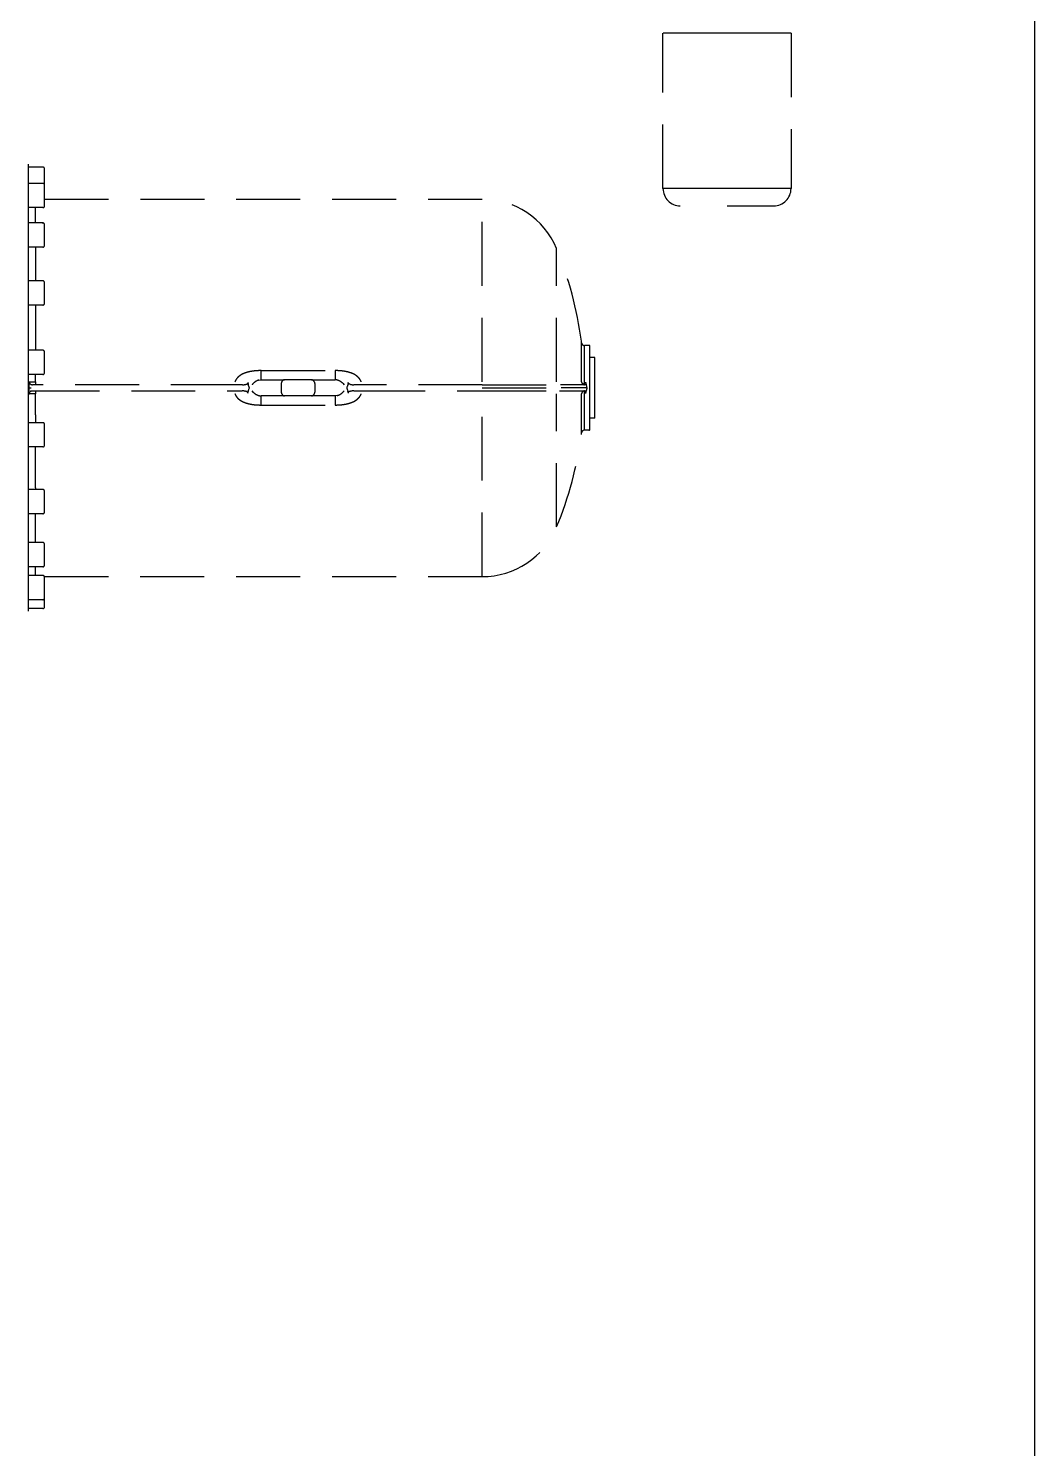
# Model space of a CAD drawing. Header units: inches. Extents: x 402 to 1066, y -128 to 290.
# Drawn here: x 762.6 to 802, y 184 to 239.5 of the extents above; entities that cross this region are included whole.
import ezdxf

# ---------------------------------------------------------------- set-up
doc = ezdxf.new("R2010")
doc.units = ezdxf.units.IN
doc.header["$MEASUREMENT"] = 0
doc.linetypes.add('HIDDEN', pattern=[0.375, 0.25, -0.125])
doc.layers.get('0').update_dxf_attribs({"color": 10})

msp = doc.modelspace()

# ---------------------------------------------------------------- linework, layer by layer
at = {"color": 1, "ltscale": 5}
msp.add_line((801.9729, 243.65454), (801.9729, 123.65454), dxfattribs=at)
at = {"color": 1, "linetype": 'HIDDEN', "ltscale": 10}
for p, q in [((787.44233, 233.24204), (787.44233, 239.31704)), ((789.94546, 239.31704), (787.44233, 239.31704)), ((792.44858, 239.31704), (789.94546, 239.31704)), ((792.44858, 239.31704), (792.44858, 233.24204)), ((762.62901, 234.07872), (762.62901, 234.18828)), ((762.62901, 233.44087), (762.62901, 234.07872)), ((763.1956, 234.07872), (762.62901, 234.07872)), ((763.25856, 233.6702), (763.25856, 234.01576)), ((762.62901, 232.49654), (762.62901, 233.44087)), ((763.1956, 233.44087), (762.62901, 233.44087)), ((763.25856, 233.37791), (763.25856, 233.6702)), ((763.25856, 232.55949), (763.25856, 233.37791)), ((789.94546, 233.24204), (787.44233, 233.24204)), ((792.44858, 233.24204), (789.94546, 233.24204)), ((763.25856, 232.8308), (780.37618, 232.8308)), ((780.37618, 225.68558), (780.37618, 232.8308)), ((789.94546, 232.56704), (791.77358, 232.56704)), ((762.62901, 231.89654), (762.62901, 232.49654)), ((763.1956, 232.49654), (762.62901, 232.49654)), ((762.90443, 231.89654), (762.90443, 232.49654)), ((762.62901, 231.65892), (762.62901, 231.89654)), ((763.1956, 231.89654), (762.62901, 231.89654)), ((762.62901, 231.57109), (762.62901, 231.65892)), ((762.62901, 230.95221), (762.62901, 231.57109)), ((763.1956, 231.88045), (763.1956, 231.89654)), ((763.25856, 231.64926), (763.25856, 231.83358)), ((763.25856, 231.56448), (763.25856, 231.64926)), ((763.25856, 231.01516), (763.25856, 231.56448)), ((762.62901, 229.632), (762.62901, 230.95221)), ((763.1956, 230.95221), (762.62901, 230.95221)), ((762.90443, 230.95221), (762.90443, 230.16908)), ((783.28271, 225.68735), (783.28271, 230.89155)), ((762.90443, 230.16908), (762.90443, 230.14943)), ((762.90443, 230.14943), (762.90443, 230.13969)), ((762.90443, 230.13969), (762.90443, 229.80867)), ((762.90443, 229.80867), (762.90443, 229.632)), ((763.1956, 229.632), (762.62901, 229.632)), ((762.62901, 229.54661), (762.62901, 229.632)), ((762.62901, 229.47461), (762.62901, 229.54661)), ((762.62901, 228.68767), (762.62901, 229.47461)), ((763.25856, 229.49504), (763.25856, 229.56904)), ((763.25856, 229.49072), (763.25856, 229.49504)), ((763.25856, 228.75062), (763.25856, 229.49072)), ((763.1956, 228.68767), (762.62901, 228.68767)), ((762.62901, 227.762), (762.62901, 228.68767)), ((762.90443, 228.68767), (762.90443, 228.67605)), ((762.90443, 228.67605), (762.90443, 228.22171)), ((762.90443, 228.22171), (762.90443, 226.92039)), ((762.62901, 226.97506), (762.62901, 227.762)), ((784.25902, 227.18641), (784.25902, 227.2092)), ((784.25902, 227.16363), (784.25902, 227.18641)), ((784.25902, 226.77495), (784.25902, 227.16363)), ((784.26531, 227.18415), (784.26816, 227.17737)), ((784.26816, 227.17737), (784.27112, 227.17138)), ((784.27868, 227.15897), (784.28342, 227.1526)), ((784.28342, 227.1526), (784.28797, 227.14718)), ((784.29894, 227.13627), (784.3053, 227.13102)), ((784.3053, 227.13102), (784.31114, 227.12676)), ((784.32397, 227.11902), (784.33699, 227.11316)), ((784.33699, 227.11316), (784.35059, 227.10892)), ((784.36335, 227.10658), (784.36973, 227.10599)), ((784.36973, 227.10599), (784.37615, 227.1058)), ((784.54534, 227.1058), (784.37615, 227.1058)), ((784.37615, 227.08435), (784.37615, 227.1058)), ((784.37615, 227.0629), (784.37615, 227.08435)), ((784.37615, 226.69712), (784.37615, 227.0629)), ((784.58469, 226.63363), (784.58469, 227.09904)), ((762.62901, 226.92039), (762.62901, 226.97506)), ((762.62901, 225.97606), (762.62901, 226.92039)), ((763.1956, 226.92039), (762.62901, 226.92039)), ((763.25856, 226.68293), (763.25856, 226.85743)), ((763.25856, 226.03901), (763.25856, 226.68293)), ((784.25902, 226.45488), (784.25902, 226.77495)), ((784.37615, 226.3959), (784.37615, 226.69712)), ((784.58469, 224.2728), (784.58469, 226.63363)), ((784.78143, 226.63363), (784.58469, 226.63363)), ((784.78143, 225.45321), (784.78143, 226.63363)), ((762.62901, 224.08876), (762.62901, 225.97606)), ((763.1956, 225.97606), (762.62901, 225.97606)), ((762.90443, 225.68558), (762.90443, 225.97606)), ((771.7303, 226.1256), (774.61776, 226.1256)), ((771.7303, 226.04941), (771.7303, 226.1256)), ((771.7303, 225.9781), (771.7303, 226.04941)), ((771.7303, 225.87433), (771.7303, 225.9781)), ((774.61776, 226.1256), (774.61776, 225.9781)), ((774.61776, 225.9781), (774.61776, 225.92292)), ((774.61776, 225.92292), (774.61776, 225.87433)), ((784.25902, 226.07493), (784.25902, 226.45488)), ((784.25902, 225.68735), (784.25902, 226.07493)), ((784.37615, 226.03831), (784.37615, 226.3959)), ((784.37615, 225.67356), (784.37615, 226.03831)), ((762.6453, 225.50864), (762.64048, 225.45321)), ((762.64048, 225.45321), (762.7315, 225.45321)), ((762.65157, 225.5704), (762.6453, 225.50864)), ((762.66518, 225.67344), (762.66596, 225.68746)), ((762.6666, 225.65967), (762.66518, 225.67344)), ((762.67857, 225.628), (762.67358, 225.63754)), ((762.68458, 225.61896), (762.67857, 225.628)), ((762.70898, 225.59501), (762.69923, 225.60289)), ((762.72193, 225.5869), (762.70898, 225.59501)), ((762.75821, 225.57406), (762.74785, 225.5765)), ((762.75103, 225.68622), (762.79235, 225.6859)), ((762.76808, 225.57248), (762.75821, 225.57406)), ((762.90443, 225.57125), (762.78867, 225.57125)), ((762.87044, 225.68561), (762.90443, 225.68558)), ((762.90443, 225.68558), (762.90443, 225.63891)), ((762.90443, 225.63891), (762.90443, 225.62139)), ((762.90443, 225.62139), (762.90443, 225.60572)), ((762.90443, 225.60572), (762.90443, 225.58211)), ((762.90443, 225.58211), (762.90443, 225.57668)), ((762.90443, 225.57668), (762.90443, 225.57125)), ((770.70473, 225.57125), (762.90443, 225.57125)), ((771.00022, 225.57125), (770.70473, 225.57125)), ((771.07932, 225.57555), (771.06344, 225.57386)), ((771.09479, 225.57775), (771.07932, 225.57555)), ((771.1403, 225.58829), (771.12563, 225.58409)), ((771.15563, 225.59376), (771.1403, 225.58829)), ((771.19128, 225.61338), (771.18356, 225.60793)), ((771.19752, 225.61857), (771.19128, 225.61338)), ((771.21221, 225.63641), (771.20774, 225.62966)), ((771.21527, 225.64257), (771.21221, 225.63641)), ((771.21758, 225.63124), (771.21756, 225.63371)), ((771.21764, 225.62807), (771.21758, 225.63124)), ((771.21828, 225.61707), (771.21789, 225.62243)), ((771.21791, 225.64498), (771.21833, 225.6505)), ((771.21889, 225.61119), (771.21828, 225.61707)), ((771.21833, 225.6505), (771.21894, 225.65622)), ((771.22376, 225.58614), (771.22302, 225.58899)), ((771.22449, 225.58352), (771.22376, 225.58614)), ((771.2271, 225.5752), (771.22614, 225.57811)), ((771.22796, 225.57275), (771.2271, 225.5752)), ((771.24099, 225.53929), (771.22996, 225.56745)), ((771.252, 225.5105), (771.24099, 225.53929)), ((771.252, 225.39594), (771.26285, 225.42499)), ((771.26285, 225.42499), (771.27315, 225.45321)), ((771.64528, 225.75742), (771.7303, 225.76799)), ((771.7303, 225.83337), (771.7303, 225.87433)), ((771.7303, 225.80126), (771.7303, 225.83337)), ((771.7303, 225.76799), (771.7303, 225.80126)), ((771.7303, 225.76799), (772.6454, 225.76799)), ((772.50629, 225.57125), (772.50629, 225.33517)), ((772.83894, 225.76799), (772.6454, 225.76799)), ((773.50912, 225.76799), (772.83894, 225.76799)), ((773.70266, 225.76799), (773.50912, 225.76799)), ((773.70266, 225.76799), (774.61776, 225.76799)), ((773.84177, 225.33517), (773.84177, 225.57125)), ((774.61776, 225.87433), (774.61776, 225.80126)), ((774.61776, 225.80126), (774.61776, 225.78463)), ((774.61776, 225.78463), (774.61776, 225.76799)), ((774.91977, 225.63128), (774.96983, 225.57125)), ((775.08521, 225.48145), (775.07491, 225.45321)), ((775.09606, 225.5105), (775.08521, 225.48145)), ((775.09606, 225.39594), (775.10707, 225.36714)), ((775.10707, 225.36714), (775.1181, 225.33898)), ((775.12195, 225.5751), (775.12077, 225.57265)), ((775.12326, 225.57792), (775.12195, 225.5751)), ((775.12662, 225.58589), (775.12557, 225.58327)), ((775.12769, 225.5887), (775.12662, 225.58589)), ((775.1353, 225.61698), (775.13417, 225.61102)), ((775.13613, 225.62246), (775.1353, 225.61698)), ((775.13703, 225.63122), (775.13678, 225.62823)), ((775.1372, 225.63402), (775.13703, 225.63122)), ((775.1472, 225.63081), (775.14024, 225.6431)), ((775.15758, 225.61927), (775.1472, 225.63081)), ((775.19641, 225.59539), (775.17146, 225.60854)), ((775.22926, 225.58439), (775.19641, 225.59539)), ((775.2759, 225.57562), (775.2601, 225.57791)), ((775.29149, 225.57392), (775.2759, 225.57562)), ((775.64333, 225.57125), (775.35481, 225.57125)), ((780.37618, 225.57125), (775.64333, 225.57125)), ((780.37618, 225.57125), (783.43517, 225.57125)), ((780.37618, 225.45321), (783.46437, 225.45321)), ((784.37615, 225.57125), (783.43517, 225.57125)), ((784.4273, 225.45321), (783.46437, 225.45321)), ((784.37615, 225.6014), (784.37615, 225.67356)), ((784.37615, 225.58534), (784.37615, 225.6014)), ((784.37615, 225.57936), (784.37615, 225.58534)), ((784.37615, 225.57125), (784.37615, 225.57936)), ((784.42554, 225.57125), (784.37615, 225.57125)), ((784.417, 225.65244), (784.41907, 225.64318)), ((784.41907, 225.64318), (784.4213, 225.6325)), ((784.42437, 225.61623), (784.4256, 225.60876)), ((784.42686, 225.57198), (784.42554, 225.57125)), ((784.4256, 225.60876), (784.42662, 225.60183)), ((784.42766, 225.57375), (784.42686, 225.57198)), ((784.46962, 225.45321), (784.4273, 225.45321)), ((784.42795, 225.59013), (784.42828, 225.58517)), ((784.42828, 225.58517), (784.42838, 225.58091)), ((784.44029, 225.5635), (784.45485, 225.50837)), ((784.45485, 225.50837), (784.46962, 225.45321)), ((784.78143, 224.2728), (784.78143, 225.45321)), ((762.6516, 225.33575), (762.65846, 225.27673)), ((762.65846, 225.27673), (762.66596, 225.21898)), ((762.66518, 225.23288), (762.66565, 225.24021)), ((762.66565, 225.24021), (762.6666, 225.24678)), ((762.67404, 225.21915), (762.66596, 225.21898)), ((762.67361, 225.26895), (762.68449, 225.28733)), ((762.68449, 225.28733), (762.69924, 225.30354)), ((762.75103, 225.22021), (762.71414, 225.21981)), ((762.72194, 225.31951), (762.72848, 225.3228)), ((762.72848, 225.3228), (762.73462, 225.32545)), ((762.74787, 225.32993), (762.75274, 225.33118)), ((762.75274, 225.33118), (762.75789, 225.33231)), ((762.7681, 225.33394), (762.77856, 225.33489)), ((762.77856, 225.33489), (762.78867, 225.33517)), ((762.78867, 225.33517), (762.90443, 225.33517)), ((762.90443, 225.33517), (770.70473, 225.33517)), ((762.90443, 225.33517), (762.90443, 225.32432)), ((762.90443, 225.32432), (762.90443, 225.31393)), ((762.90443, 225.31393), (762.90443, 225.30071)), ((762.90443, 225.30071), (762.90443, 225.26753)), ((762.90443, 225.26753), (762.90443, 225.2449)), ((762.90443, 225.2449), (762.90443, 225.22085)), ((762.90443, 224.39177), (762.90443, 225.22085)), ((770.70473, 225.33517), (770.99325, 225.33517)), ((771.05657, 225.3325), (771.07216, 225.3308)), ((771.07216, 225.3308), (771.08795, 225.32852)), ((771.11879, 225.32205), (771.13337, 225.3178)), ((771.13337, 225.3178), (771.14874, 225.31224)), ((771.1766, 225.2979), (771.18353, 225.29298)), ((771.18353, 225.29298), (771.19048, 225.28716)), ((771.20047, 225.27614), (771.20439, 225.27022)), ((771.20439, 225.27022), (771.20781, 225.26334)), ((771.21086, 225.27241), (771.21103, 225.27522)), ((771.21103, 225.27522), (771.21128, 225.2782)), ((771.21193, 225.28397), (771.21276, 225.28945)), ((771.21276, 225.28945), (771.21389, 225.29541)), ((771.22037, 225.31774), (771.22143, 225.32054)), ((771.22143, 225.32054), (771.22249, 225.32316)), ((771.2248, 225.32851), (771.22611, 225.33134)), ((771.22611, 225.33134), (771.22729, 225.33379)), ((771.4283, 225.27516), (771.37823, 225.33517)), ((772.6454, 225.13844), (771.7303, 225.13844)), ((771.7303, 225.12181), (771.7303, 225.13844)), ((771.7303, 225.10518), (771.7303, 225.12181)), ((771.7303, 225.03211), (771.7303, 225.10518)), ((771.7303, 224.98351), (771.7303, 225.03211)), ((771.7303, 224.92834), (771.7303, 224.98351)), ((771.7303, 224.78083), (771.7303, 224.92834)), ((772.83894, 225.13844), (772.6454, 225.13844)), ((773.50912, 225.13844), (772.83894, 225.13844)), ((773.70266, 225.13844), (773.50912, 225.13844)), ((774.61776, 225.13844), (773.70266, 225.13844)), ((774.70278, 225.14901), (774.61776, 225.13844)), ((774.61776, 225.13844), (774.61776, 225.10518)), ((774.61776, 225.10518), (774.61776, 225.07306)), ((774.61776, 225.07306), (774.61776, 225.03211)), ((774.61776, 225.03211), (774.61776, 224.92834)), ((774.61776, 224.92834), (774.61776, 224.85702)), ((774.61776, 224.85702), (774.61776, 224.78083)), ((775.1201, 225.33368), (775.12096, 225.33122)), ((775.12096, 225.33122), (775.12192, 225.32832)), ((775.12357, 225.3229), (775.1243, 225.32028)), ((775.1243, 225.32028), (775.12504, 225.31745)), ((775.12969, 225.25559), (775.12913, 225.25021)), ((775.12916, 225.29525), (775.12978, 225.28937)), ((775.13014, 225.26144), (775.12969, 225.25559)), ((775.12978, 225.28937), (775.13017, 225.284)), ((775.13042, 225.27837), (775.13048, 225.2752)), ((775.13048, 225.2752), (775.13049, 225.27272)), ((775.13279, 225.26386), (775.13631, 225.27081)), ((775.13631, 225.27081), (775.14033, 225.27678)), ((775.15054, 225.28785), (775.15678, 225.29306)), ((775.15678, 225.29306), (775.1645, 225.2985)), ((775.19243, 225.31267), (775.20777, 225.31814)), ((775.20777, 225.31814), (775.22243, 225.32234)), ((775.25326, 225.32869), (775.26874, 225.33088)), ((775.26874, 225.33088), (775.28461, 225.33258)), ((775.34784, 225.33517), (775.64333, 225.33517)), ((775.64333, 225.33517), (780.37618, 225.33517)), ((780.37618, 225.33517), (783.39171, 225.33517)), ((780.37618, 218.07563), (780.37618, 225.22085)), ((783.28271, 220.01489), (783.28271, 225.21908)), ((783.39171, 225.33517), (783.43517, 225.33517)), ((783.43517, 225.33517), (784.37615, 225.33517)), ((784.25902, 225.02195), (784.25902, 225.21908)), ((784.25902, 224.83046), (784.25902, 225.02195)), ((784.25902, 224.13135), (784.25902, 224.83046)), ((784.37615, 225.33517), (784.42554, 225.33517)), ((784.37615, 225.32707), (784.37615, 225.33517)), ((784.37615, 225.32109), (784.37615, 225.32707)), ((784.37615, 225.30504), (784.37615, 225.32109)), ((784.37615, 225.23288), (784.37615, 225.30504)), ((784.37615, 225.04735), (784.37615, 225.23288)), ((784.37615, 224.86714), (784.37615, 225.04735)), ((784.37615, 224.20919), (784.37615, 224.86714)), ((784.42598, 225.2879), (784.41189, 225.23288)), ((784.41702, 225.25412), (784.41947, 225.26513)), ((784.41947, 225.26513), (784.42134, 225.27412)), ((784.4244, 225.29035), (784.42571, 225.29833)), ((784.42678, 225.33454), (784.42554, 225.33517)), ((784.42571, 225.29833), (784.42662, 225.30463)), ((784.44029, 225.34292), (784.42598, 225.2879)), ((784.42767, 225.33266), (784.42678, 225.33454)), ((784.42795, 225.31627), (784.42826, 225.32087)), ((784.42826, 225.32087), (784.42838, 225.32544)), ((762.90443, 224.39177), (762.90443, 224.08876)), ((771.7303, 224.78083), (774.61776, 224.78083)), ((784.58469, 223.80739), (784.58469, 224.2728)), ((784.78143, 224.2728), (784.58469, 224.2728)), ((762.62901, 223.14443), (762.62901, 224.08876)), ((763.1956, 224.08876), (762.62901, 224.08876)), ((763.25856, 223.72251), (763.25856, 224.0258)), ((763.25856, 223.20739), (763.25856, 223.72251)), ((784.25902, 223.89055), (784.25902, 224.13135)), ((784.25902, 223.74299), (784.25902, 223.89055)), ((784.25902, 223.69723), (784.25902, 223.74299)), ((784.25996, 223.70329), (784.25902, 223.69723)), ((784.2614, 223.70993), (784.25996, 223.70329)), ((784.26785, 223.72837), (784.26531, 223.72228)), ((784.27112, 223.73504), (784.26785, 223.72837)), ((784.28285, 223.75311), (784.27868, 223.74746)), ((784.28797, 223.75925), (784.28285, 223.75311)), ((784.32318, 223.78698), (784.29894, 223.77016)), ((784.35059, 223.79751), (784.32318, 223.78698)), ((784.37615, 223.98258), (784.37615, 224.20919)), ((784.37615, 223.8437), (784.37615, 223.98258)), ((784.37615, 223.80064), (784.37615, 223.8437)), ((784.54534, 223.80064), (784.37615, 223.80064)), ((762.62901, 221.47867), (762.62901, 223.14443)), ((763.1956, 223.14443), (762.62901, 223.14443)), ((762.90443, 221.54004), (762.90443, 223.14443)), ((762.62901, 221.43183), (762.62901, 221.47867)), ((763.1956, 221.47867), (762.62901, 221.47867)), ((762.90443, 221.54004), (762.90443, 221.47867)), ((762.62901, 221.42646), (762.62901, 221.43183)), ((762.62901, 221.27444), (762.62901, 221.42646)), ((762.62901, 220.93187), (762.62901, 221.27444)), ((762.62901, 220.7047), (762.62901, 220.93187)), ((763.25856, 221.33739), (763.25856, 221.41571)), ((763.25856, 220.97083), (763.25856, 221.33739)), ((763.25856, 220.59729), (763.25856, 220.97083)), ((762.62901, 220.53434), (762.62901, 220.7047)), ((762.62901, 219.7987), (762.62901, 220.53434)), ((763.1956, 220.53434), (762.62901, 220.53434)), ((762.90443, 219.4049), (762.90443, 220.53434)), ((762.62901, 219.79684), (762.62901, 219.7987)), ((762.62901, 219.4049), (762.62901, 219.79684)), ((762.62901, 218.46057), (762.62901, 219.4049)), ((763.1956, 219.4049), (762.62901, 219.4049)), ((763.25856, 219.24957), (763.25856, 219.34194)), ((763.25856, 218.7598), (763.25856, 219.24957)), ((763.25856, 218.52353), (763.25856, 218.7598)), ((762.62901, 218.11761), (762.62901, 218.46057)), ((763.1956, 218.46057), (762.62901, 218.46057)), ((762.90443, 218.11761), (762.90443, 218.46057)), ((762.62901, 217.17328), (762.62901, 218.11761)), ((763.1956, 218.11761), (762.62901, 218.11761)), ((763.25496, 218.07563), (780.37618, 218.07563)), ((763.25856, 218.05465), (763.25856, 218.07563)), ((763.25856, 217.23623), (763.25856, 218.05465)), ((762.62901, 216.82772), (762.62901, 217.17328)), ((763.1956, 217.17328), (762.62901, 217.17328)), ((763.25856, 216.92901), (763.25856, 217.23623)), ((762.62901, 216.71816), (762.62901, 216.82772)), ((763.1956, 216.82772), (762.62901, 216.82772)), ((763.25856, 216.89067), (763.25856, 216.92901))]:
    msp.add_line(p, q, dxfattribs=at)
for centre, radius, start, end in [((763.1956, 234.01576), 0.06296, 0, 90.000037), ((763.1956, 233.37791), 0.06296, 0, 90.000037), ((788.11733, 233.24204), 0.675, 180, 270), ((791.77358, 233.24204), 0.675, 270, 0), ((780.37618, 229.68303), 3.14777, 22.57725, 90.000037), ((763.1956, 232.55949), 0.06296, 269.999963, 0), ((763.1956, 231.83358), 0.06296, 0, 90.000037), ((763.1956, 231.01516), 0.06296, 269.999963, 0), ((770.20332, 225.45321), 14.16496, 7.398359, 22.57725), ((763.1956, 229.56904), 0.06296, 0, 90.000037), ((763.1956, 228.75062), 0.06296, 269.999963, 0), ((770.20332, 225.45321), 14.16496, 7.121105, 7.398359), ((784.36619, 227.22283), 0.10804, 187.248136, 200.978004), ((784.38373, 227.23153), 0.12767, 208.106304, 214.634094), ((784.3781, 227.22677), 0.12024, 221.4455, 228.82444), ((784.3822, 227.23021), 0.12551, 235.513968, 242.359075), ((784.37674, 227.21557), 0.10981, 256.226947, 262.997851), ((784.54534, 226.98776), 0.11804, 70.528807, 90.000037), ((763.1956, 226.85743), 0.06296, 0, 90.000037), ((763.1956, 226.03901), 0.06296, 269.999963, 0), ((771.26717, 225.41581), 0.63224, 128.684904, 132.182385), ((771.28007, 225.3997), 0.65288, 125.297854, 128.684972), ((771.29367, 225.3805), 0.6764, 122.023639, 125.297895), ((771.30361, 225.36461), 0.69515, 118.837506, 122.023694), ((771.31223, 225.34896), 0.71302, 115.730562, 118.837547), ((771.31928, 225.33433), 0.72926, 112.692508, 115.73059), ((771.52328, 224.84634), 1.25817, 110.683401, 112.690302), ((771.54283, 224.79456), 1.31351, 108.760935, 110.683408), ((771.56184, 224.73861), 1.37261, 106.920998, 108.760935), ((771.58004, 224.67875), 1.43517, 105.161179, 106.921005), ((771.59845, 224.61084), 1.50553, 103.482565, 105.161186), ((771.61528, 224.54059), 1.57777, 101.880735, 103.482571), ((771.63142, 224.4639), 1.65614, 100.354556, 101.880742), ((771.64665, 224.38057), 1.74085, 98.902588, 100.354556), ((771.66515, 224.26247), 1.86039, 97.538934, 98.902568), ((771.67886, 224.15889), 1.96488, 96.247782, 97.538948), ((771.69764, 223.98114), 2.14362, 93.862721, 96.229894), ((771.71743, 223.68805), 2.43737, 91.780128, 93.862762), ((771.72917, 223.31044), 2.81517, 89.976938, 91.780169), ((774.61889, 223.31046), 2.81515, 88.219906, 90.023151), ((774.63063, 223.68809), 2.43733, 86.137299, 88.21996), ((774.65042, 223.98118), 2.14357, 83.77016, 86.137388), ((774.66921, 224.15891), 1.96486, 82.461127, 83.752293), ((774.68292, 224.2625), 1.86036, 81.097494, 82.461148), ((774.70142, 224.3806), 1.74082, 79.645505, 81.097507), ((774.71664, 224.46392), 1.65611, 78.119326, 79.645532), ((774.73278, 224.54062), 1.57774, 76.51749, 78.11936), ((774.74963, 224.61087), 1.5055, 74.838875, 76.517531), ((774.76802, 224.67879), 1.43514, 73.07905, 74.838923), ((774.78624, 224.73864), 1.37257, 71.23912, 73.079104), ((774.80525, 224.7946), 1.31347, 69.316653, 71.239174), ((774.82479, 224.84637), 1.25814, 67.309753, 69.316708), ((775.02879, 225.33436), 0.72923, 64.269424, 67.307642), ((775.03584, 225.34898), 0.71299, 61.162473, 64.269588), ((775.04447, 225.36462), 0.69513, 57.976326, 61.162637), ((775.05441, 225.38052), 0.67638, 54.702125, 57.97649), ((775.06799, 225.39971), 0.65287, 51.315058, 54.702268), ((775.08089, 225.41582), 0.63223, 47.81767, 51.315212), ((766.49967, 225.7591), 3.87129, 184.531906, 186.278344), ((766.89805, 225.10782), 4.2716, 172.201269, 173.78325), ((762.75524, 229.57167), 3.88523, 268.68328, 269.180627), ((762.75935, 225.67679), 0.09431, 190.455975, 204.587746), ((762.78188, 225.69287), 0.12218, 217.218965, 227.430972), ((762.82378, 234.00769), 8.32179, 269.145499, 269.499077), ((762.77795, 225.68906), 0.11651, 241.257433, 255.030244), ((762.78804, 225.73373), 0.16247, 262.943073, 270.221459), ((762.91158, 246.63387), 20.9483, 269.673848, 269.887442), ((771.09241, 225.54705), 0.41169, 157.875917, 160.335632), ((729.99178, 225.58358), 40.71296, 359.982666, 0.005434), ((771.11713, 225.53686), 0.43843, 152.975625, 157.85947), ((771.13598, 225.52725), 0.45958, 148.316931, 152.976008), ((771.15368, 225.51633), 0.48037, 143.858006, 148.317245), ((771.1688, 225.50528), 0.49911, 139.566379, 143.858279), ((771.24485, 225.43996), 0.59936, 132.151157, 139.527925), ((771.00326, 226.26856), 0.6973, 269.750114, 274.95159), ((771.04004, 225.92184), 0.34843, 279.041282, 284.219481), ((771.10028, 225.73739), 0.15392, 291.077394, 302.754125), ((771.14539, 225.67688), 0.07822, 311.797831, 322.853285), ((771.16905, 225.6623), 0.05025, 336.880849, 353.054379), ((771.40181, 225.63357), 0.18424, 176.449223, 179.958889), ((771.39659, 225.63306), 0.17902, 181.598722, 183.404693), ((771.4137, 225.63587), 0.19636, 187.221156, 193.813901), ((771.41499, 225.63858), 0.19829, 196.117614, 197.752284), ((771.37449, 225.62497), 0.15556, 199.613374, 201.699928), ((767.54088, 226.79934), 3.96762, 338.403433, 339.285423), ((767.62351, 224.13835), 3.87926, 19.812675, 20.71446), ((771.75825, 225.30634), 0.46325, 125.172015, 145.119063), ((771.75837, 225.31741), 0.45432, 104.4152, 125.989069), ((772.76011, 225.56956), 0.25383, 157.169744, 179.616655), ((772.71699, 225.58699), 0.20733, 132.486068, 156.985288), ((772.65134, 225.65618), 0.11196, 93.038686, 131.626243), ((773.69672, 225.65618), 0.11196, 48.373835, 86.961396), ((773.63106, 225.58699), 0.20733, 23.014792, 47.514017), ((773.58794, 225.56956), 0.25383, 0.383423, 22.830324), ((774.61188, 225.37717), 0.39087, 63.976798, 89.139659), ((774.56407, 225.27616), 0.50262, 44.953372, 64.130218), ((778.81464, 226.80134), 3.9753, 199.823498, 200.703485), ((778.80718, 224.10709), 3.96762, 158.403495, 159.285504), ((774.94868, 225.65785), 0.19203, 331.918261, 333.660693), ((774.98242, 225.64193), 0.1547, 335.561421, 337.72051), ((774.99168, 225.64024), 0.14545, 339.248709, 348.414515), ((774.99702, 225.64102), 0.14035, 352.401151, 354.770078), ((774.97365, 225.64174), 0.16373, 357.294799, 5.414281), ((775.18421, 225.6618), 0.04777, 185.539099, 203.057169), ((775.23543, 225.70557), 0.11622, 227.94758, 236.603643), ((775.31313, 225.90729), 0.33362, 255.441619, 260.854537), ((775.35205, 226.25821), 0.68695, 264.942494, 270.22988), ((775.10323, 225.43998), 0.59934, 40.472003, 47.849078), ((775.17925, 225.50528), 0.49911, 36.141823, 40.433692), ((775.19437, 225.51633), 0.48038, 31.682874, 36.142028), ((775.21207, 225.52724), 0.45959, 27.024137, 31.683083), ((775.23091, 225.53684), 0.43844, 22.140687, 27.02438), ((775.25564, 225.54704), 0.4117, 19.664591, 22.124132), ((784.37024, 225.69), 0.11126, 181.363108, 204.752285), ((784.38462, 225.69676), 0.12715, 204.808552, 225.3083), ((784.38441, 225.69626), 0.12664, 225.216201, 245.744014), ((784.39283, 225.7686), 0.16992, 242.449356, 249.545807), ((784.3769, 225.6799), 0.10865, 245.806579, 269.598682), ((784.37696, 225.72469), 0.12323, 249.322248, 258.665175), ((784.37882, 225.73933), 0.13797, 259.104445, 268.889545), ((799.50042, 229.50935), 15.56846, 194.263437, 194.681731), ((783.43482, 225.42604), 1.00793, 12.980338, 14.215979), ((783.76622, 225.5007), 0.66822, 9.956895, 11.376712), ((784.18206, 225.5682), 0.24686, 5.096137, 7.828893), ((784.39749, 225.5804), 0.0309, 347.579005, 0.94281), ((799.71526, 221.3408), 15.79056, 164.904168, 165.318255), ((762.75729, 225.2311), 0.09213, 178.890169, 187.564523), ((762.76829, 225.22682), 0.10363, 156.018474, 168.90017), ((762.87889, 213.89049), 11.33052, 90.833177, 91.035938), ((762.77629, 225.21819), 0.11499, 118.207216, 132.073866), ((762.78363, 225.20218), 0.13265, 105.636431, 111.682623), ((762.88373, 210.42197), 14.79884, 90.278764, 90.513791), ((762.78732, 225.18168), 0.15347, 97.19614, 101.054337), ((762.90273, 206.39419), 18.82666, 90.07504, 90.276981), ((762.90427, 205.45149), 19.76936, 90.060116, 90.0759), ((762.90443, 205.26869), 19.95216, 90.000024, 90.060047), ((771.09242, 225.35939), 0.4117, 199.664504, 202.124042), ((771.11715, 225.36958), 0.43844, 202.140598, 207.024307), ((771.13599, 225.37919), 0.45959, 207.024061, 211.683001), ((771.15368, 225.39011), 0.48038, 211.682796, 216.141953), ((771.16881, 225.40116), 0.49911, 216.141735, 220.433607), ((771.24483, 225.46646), 0.59934, 220.471925, 227.849007), ((771.26716, 225.49062), 0.63223, 227.817588, 231.315123), ((771.28007, 225.50672), 0.65287, 231.314973, 234.702187), ((771.29365, 225.52591), 0.67638, 234.70205, 237.976415), ((771.3036, 225.5418), 0.69513, 237.976252, 241.162562), ((771.31222, 225.55745), 0.71299, 241.162398, 244.269506), ((770.99601, 224.64823), 0.68695, 84.94259, 90.229962), ((771.31927, 225.57208), 0.72923, 244.269342, 247.307554), ((771.52327, 226.06007), 1.25814, 247.309671, 249.316633), ((771.54281, 226.11184), 1.31347, 249.316572, 251.239086), ((771.03493, 224.99914), 0.33362, 75.441708, 80.854612), ((771.56182, 226.16779), 1.37257, 251.239045, 253.079023), ((771.08531, 225.15484), 0.16971, 57.45866, 68.052795), ((771.58004, 226.22765), 1.43514, 253.078982, 254.838834), ((771.13859, 225.23005), 0.07716, 36.683024, 47.746667), ((771.59843, 226.29555), 1.5055, 254.838793, 256.517442), ((771.16385, 225.24462), 0.04777, 5.539207, 23.057279), ((771.37441, 225.26469), 0.16373, 177.294855, 185.414393), ((771.35104, 225.26541), 0.14035, 172.40123, 174.770158), ((771.35637, 225.2662), 0.14545, 159.248785, 168.414585), ((771.36563, 225.26451), 0.1547, 155.561494, 157.720585), ((771.39938, 225.24858), 0.19203, 151.918339, 153.660775), ((771.61528, 226.3658), 1.57774, 256.517408, 258.119279), ((771.63141, 226.44251), 1.65611, 258.119251, 259.645464), ((771.64664, 226.52584), 1.74082, 259.645437, 261.097432), ((771.66514, 226.64393), 1.86036, 261.097432, 262.46108), ((771.67885, 226.74752), 1.96486, 262.461046, 263.752218), ((771.78399, 225.63027), 0.50262, 224.953294, 244.130143), ((771.69764, 226.92525), 2.14357, 263.770072, 266.13732), ((771.73617, 225.52927), 0.39087, 243.976723, 269.139577), ((772.75076, 225.33495), 0.24447, 179.948097, 203.265817), ((772.70427, 225.31045), 0.19213, 202.028733, 228.49991), ((772.64869, 225.24381), 0.10542, 227.12319, 268.211908), ((773.69937, 225.24381), 0.10542, 271.788017, 312.876749), ((773.64379, 225.31045), 0.19213, 311.500008, 337.971181), ((773.5973, 225.33495), 0.24447, 336.734273, 0.051992), ((774.58968, 225.58903), 0.45432, 284.415125, 305.988991), ((774.65042, 226.9253), 2.14362, 273.862633, 276.229819), ((774.58981, 225.60009), 0.46325, 305.171943, 325.119002), ((774.6692, 226.74755), 1.96488, 276.247707, 277.538873), ((774.68292, 226.64396), 1.86039, 277.538845, 278.902493), ((774.70142, 226.52586), 1.74085, 278.902493, 280.354488), ((774.71664, 226.44253), 1.65614, 280.354488, 281.880674), ((774.73277, 226.36584), 1.57777, 281.88064, 283.482483), ((774.74962, 226.29559), 1.50553, 283.482483, 285.161098), ((774.97357, 225.28146), 0.15556, 19.613454, 21.700011), ((774.93307, 225.26786), 0.19829, 16.117693, 17.752357), ((774.93436, 225.27056), 0.19636, 7.221243, 13.813983), ((775.17612, 225.2449), 0.0473, 156.371882, 173.563509), ((774.94625, 225.27286), 0.18424, 356.449126, 359.958832), ((774.95147, 225.27337), 0.17902, 1.5988, 3.404768), ((775.19979, 225.2322), 0.07431, 131.506674, 143.144606), ((774.76802, 226.22768), 1.43517, 285.161098, 286.92093), ((775.25536, 225.15411), 0.17059, 111.649702, 122.181963), ((774.78623, 226.16783), 1.37261, 286.92093, 288.760867), ((775.30801, 224.98458), 0.34843, 99.04135, 104.219556), ((774.80523, 226.11187), 1.31351, 288.760867, 290.683319), ((774.82478, 226.0601), 1.25817, 290.683319, 292.69022), ((775.34481, 224.63788), 0.6973, 89.750175, 94.951686), ((775.02878, 225.57211), 0.72926, 292.692413, 295.730501), ((775.03583, 225.55748), 0.71302, 295.730474, 298.837465), ((775.04445, 225.54183), 0.69515, 298.837438, 302.023626), ((775.05439, 225.52593), 0.6764, 302.023564, 305.297827), ((775.06798, 225.50674), 0.65288, 305.297766, 308.684915), ((775.08089, 225.49062), 0.63224, 308.684822, 312.182293), ((775.1032, 225.46648), 0.59936, 312.151072, 319.527844), ((775.17925, 225.40115), 0.49911, 319.566297, 323.858201), ((775.19438, 225.3901), 0.48037, 323.857924, 328.317156), ((775.21208, 225.37919), 0.45958, 328.316849, 332.97594), ((775.23092, 225.36958), 0.43843, 332.975544, 337.859395), ((775.25565, 225.35939), 0.41169, 337.875844, 340.335532), ((784.36976, 225.21655), 0.11078, 155.196857, 178.68775), ((784.38489, 225.20948), 0.12747, 134.718092, 155.165042), ((784.38404, 225.21071), 0.126, 114.203428, 134.83635), ((784.37698, 225.22621), 0.10897, 90.437088, 114.157652), ((783.58034, 225.4452), 0.85823, 345.67605, 347.135004), ((783.76843, 225.4053), 0.66596, 348.63943, 350.06039), ((784.18203, 225.33824), 0.24689, 352.176694, 354.894773), ((784.39716, 225.326), 0.03122, 358.978881, 12.334578), ((771.71743, 227.21835), 2.43733, 266.137224, 268.219899), ((771.72917, 227.59597), 2.81515, 268.21981, 270.023062), ((774.61889, 227.596), 2.81517, 269.976856, 271.780081), ((774.63062, 227.21838), 2.43737, 271.780053, 273.862694), ((763.1956, 224.0258), 0.06296, 0, 90.000037), ((770.20332, 225.45321), 14.16496, 352.601651, 352.878903), ((784.3638, 223.68432), 0.10555, 158.922958, 165.956523), ((784.37276, 223.68158), 0.11485, 145.000997, 152.258606), ((784.39, 223.6677), 0.13707, 131.629248, 138.100798), ((784.37638, 223.69261), 0.10803, 90.126259, 103.811288), ((784.54534, 223.91868), 0.11804, 269.999963, 289.471193), ((763.1956, 223.20739), 0.06296, 269.999963, 0), ((770.20332, 225.45321), 14.16496, 337.42275, 352.601651), ((763.1956, 221.41571), 0.06296, 0, 90.000037), ((763.1956, 220.59729), 0.06296, 269.999963, 0), ((780.37618, 221.2234), 3.14777, 269.999963, 337.42275), ((763.1956, 219.34194), 0.06296, 0, 90.000037), ((763.1956, 218.52353), 0.06296, 269.999963, 0), ((763.1956, 218.05465), 0.06296, 0, 90.000037), ((763.1956, 217.23623), 0.06296, 269.999963, 0), ((763.1956, 216.89067), 0.06296, 269.999963, 0)]:
    msp.add_arc(centre, radius, start, end, dxfattribs=at)

doc.saveas('drawing.dxf')
